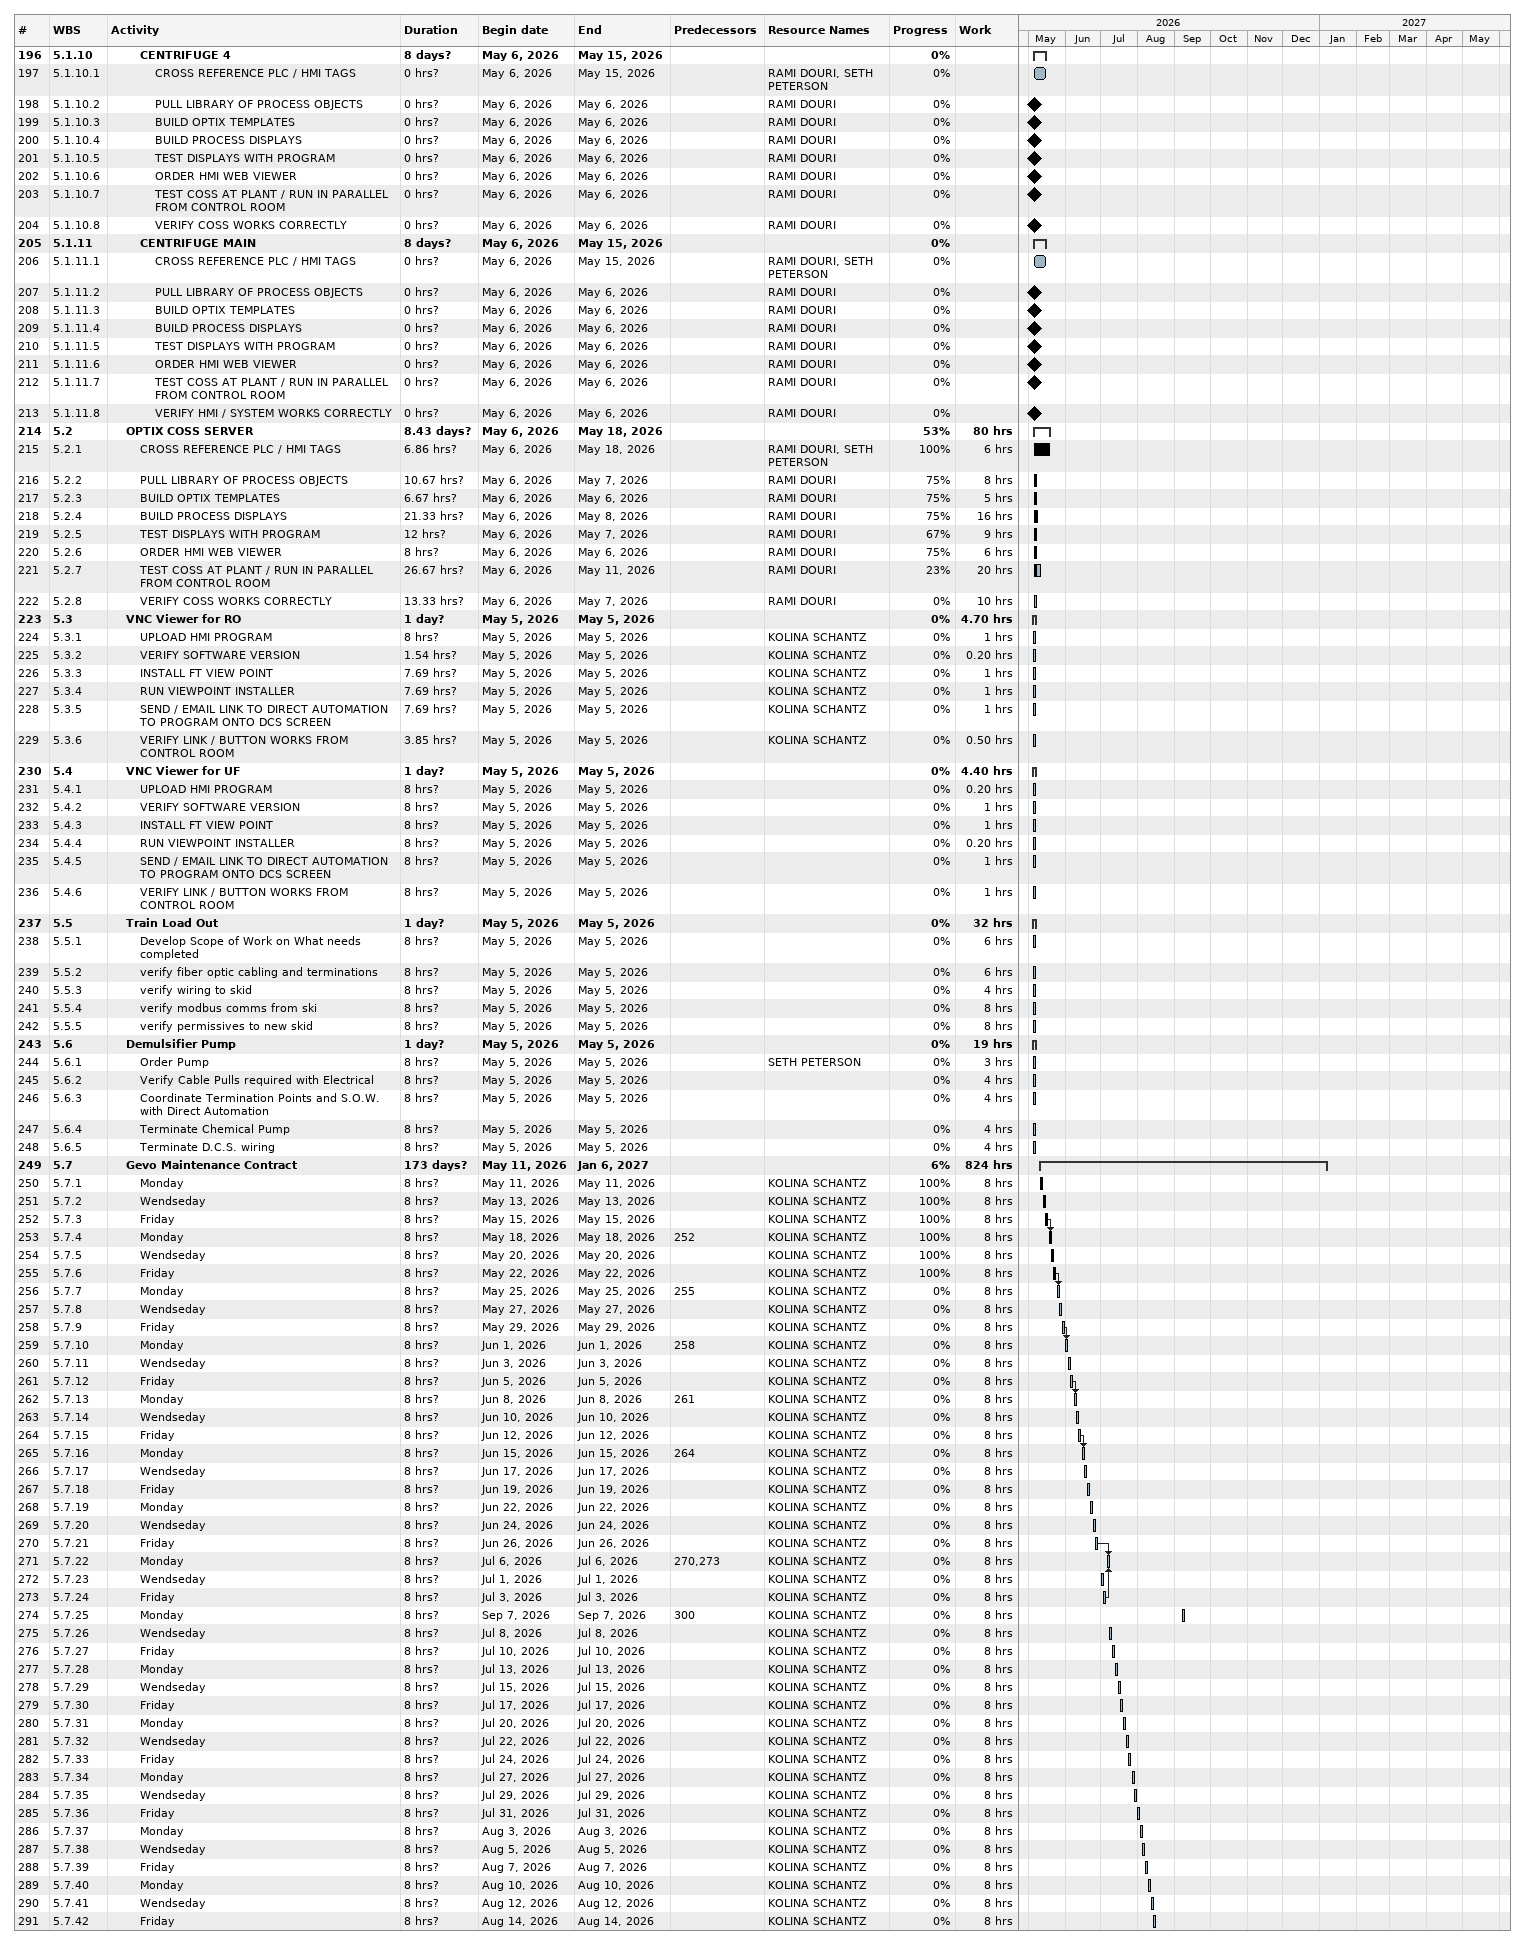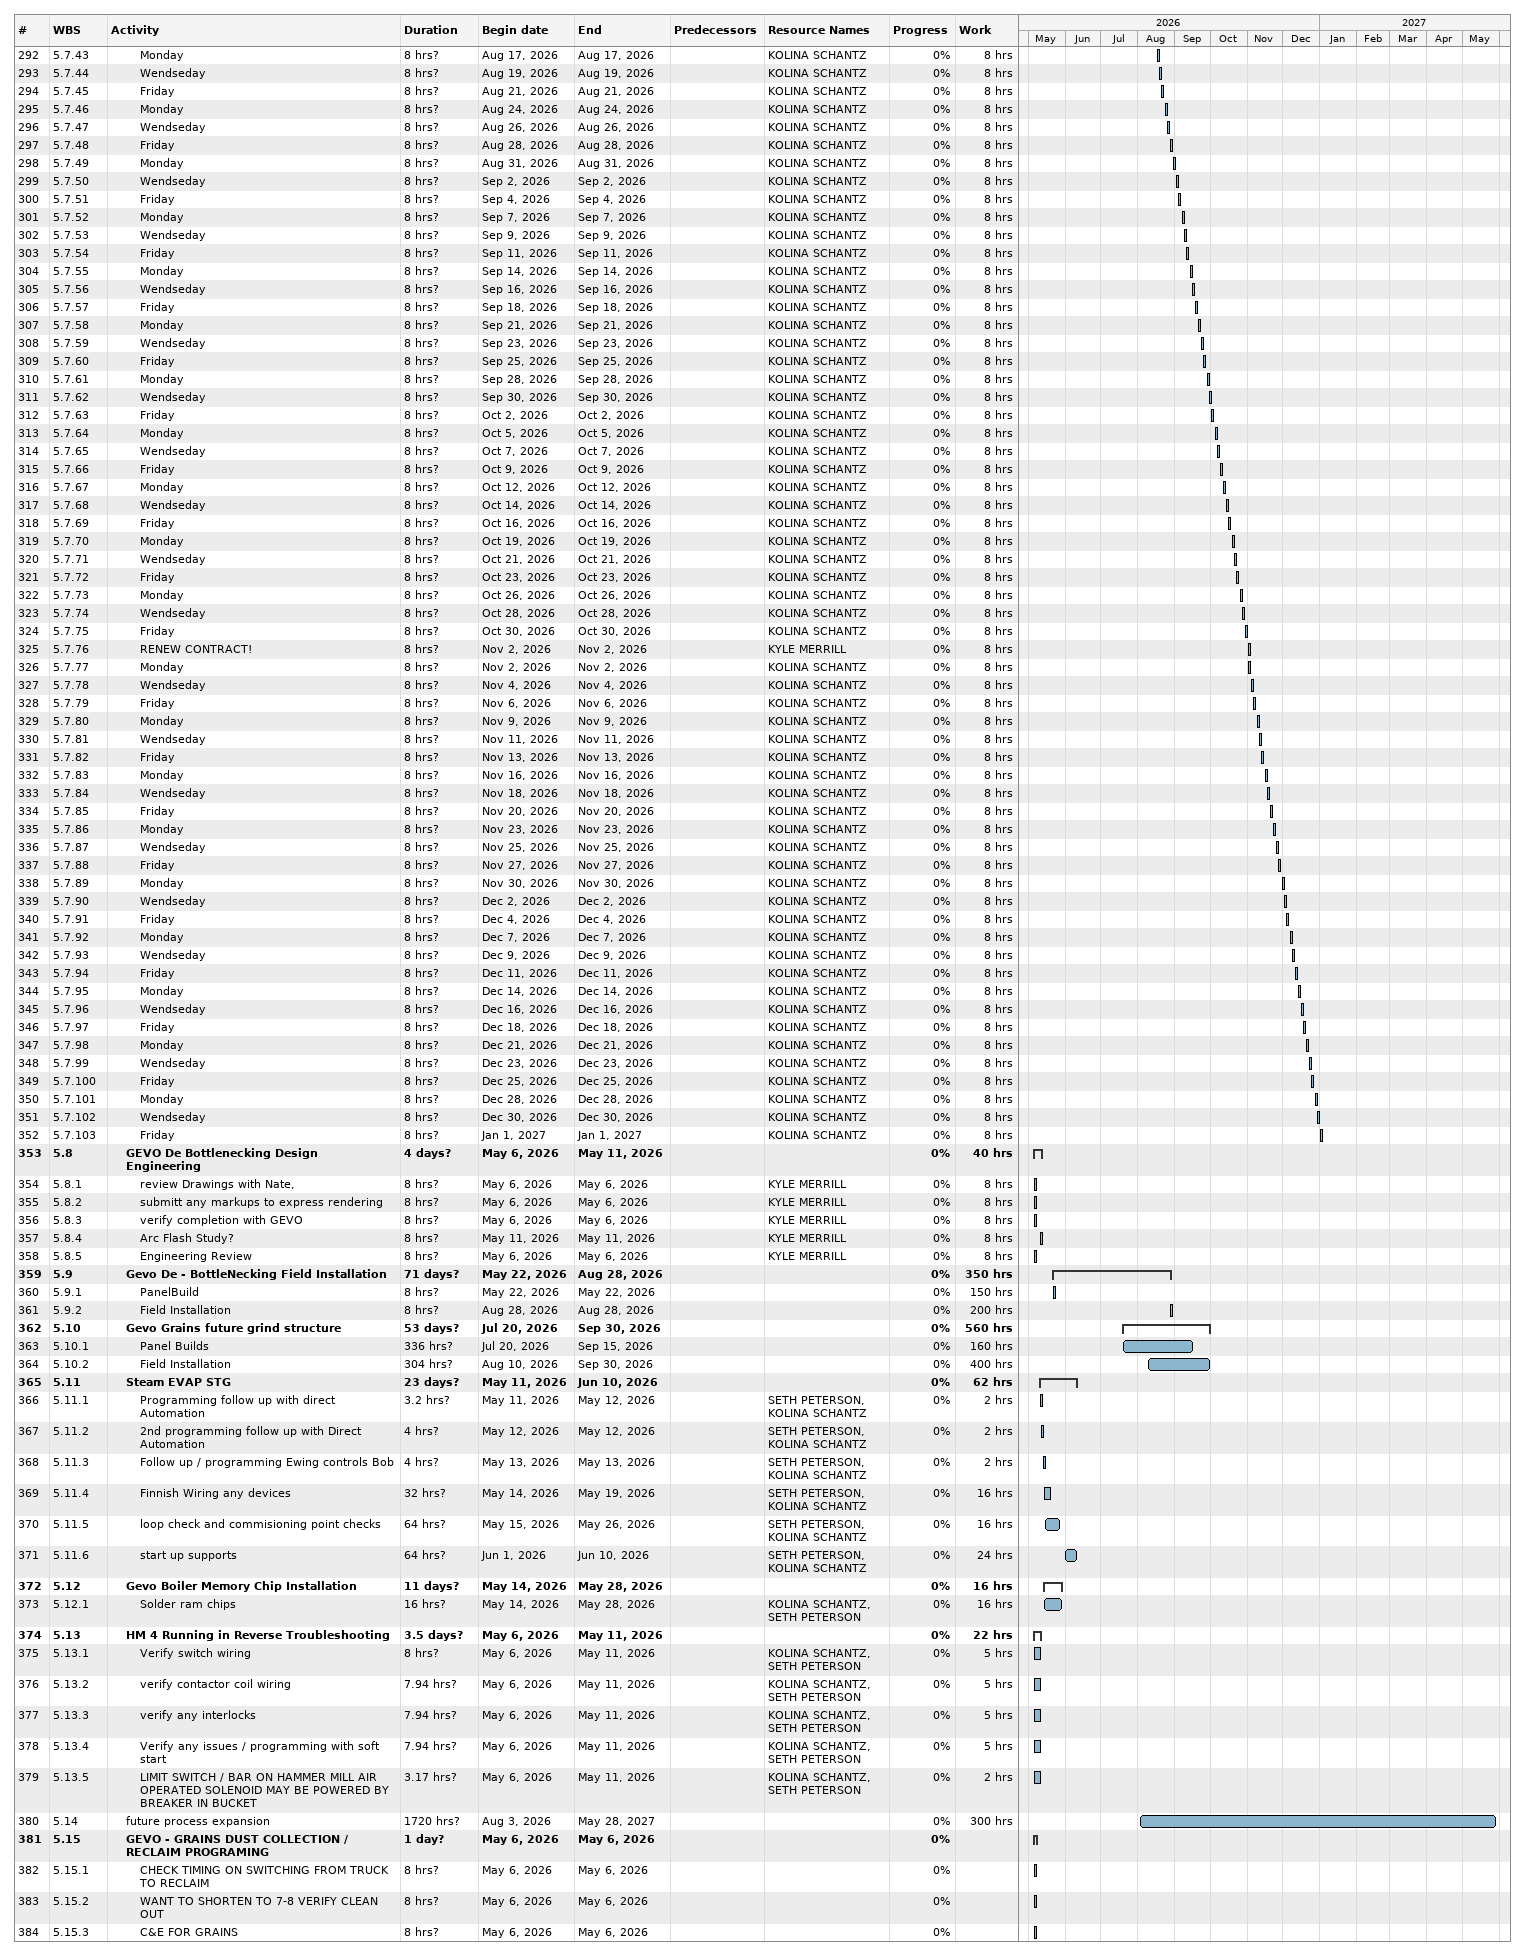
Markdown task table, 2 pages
| ID | WBS | Task | Duration | Start | Finish | Predecessors | Resources | % complete | Work (h) |
|---|---|---|---|---|---|---|---|---|---|
| 196 | 5.1.10 | **CENTRIFUGE 4** | 8d? | 2026-05-06 | 2026-05-15 |  |  | 0 |  |
| 197 | 5.1.10.1 | CROSS REFERENCE PLC / HMI TAGS | 0h? | 2026-05-06 | 2026-05-15 |  | RAMI DOURI, SETH PETERSON | 0 |  |
| 198 | 5.1.10.2 | PULL LIBRARY OF PROCESS OBJECTS | 0h? | 2026-05-06 | 2026-05-06 |  | RAMI DOURI | 0 |  |
| 199 | 5.1.10.3 | BUILD OPTIX TEMPLATES | 0h? | 2026-05-06 | 2026-05-06 |  | RAMI DOURI | 0 |  |
| 200 | 5.1.10.4 | BUILD PROCESS DISPLAYS | 0h? | 2026-05-06 | 2026-05-06 |  | RAMI DOURI | 0 |  |
| 201 | 5.1.10.5 | TEST DISPLAYS WITH PROGRAM | 0h? | 2026-05-06 | 2026-05-06 |  | RAMI DOURI | 0 |  |
| 202 | 5.1.10.6 | ORDER HMI WEB VIEWER | 0h? | 2026-05-06 | 2026-05-06 |  | RAMI DOURI | 0 |  |
| 203 | 5.1.10.7 | TEST COSS AT PLANT / RUN IN PARALLEL FROM CONTROL ROOM | 0h? | 2026-05-06 | 2026-05-06 |  | RAMI DOURI | 0 |  |
| 204 | 5.1.10.8 | VERIFY COSS WORKS CORRECTLY | 0h? | 2026-05-06 | 2026-05-06 |  | RAMI DOURI | 0 |  |
| 205 | 5.1.11 | **CENTRIFUGE MAIN** | 8d? | 2026-05-06 | 2026-05-15 |  |  | 0 |  |
| 206 | 5.1.11.1 | CROSS REFERENCE PLC / HMI TAGS | 0h? | 2026-05-06 | 2026-05-15 |  | RAMI DOURI, SETH PETERSON | 0 |  |
| 207 | 5.1.11.2 | PULL LIBRARY OF PROCESS OBJECTS | 0h? | 2026-05-06 | 2026-05-06 |  | RAMI DOURI | 0 |  |
| 208 | 5.1.11.3 | BUILD OPTIX TEMPLATES | 0h? | 2026-05-06 | 2026-05-06 |  | RAMI DOURI | 0 |  |
| 209 | 5.1.11.4 | BUILD PROCESS DISPLAYS | 0h? | 2026-05-06 | 2026-05-06 |  | RAMI DOURI | 0 |  |
| 210 | 5.1.11.5 | TEST DISPLAYS WITH PROGRAM | 0h? | 2026-05-06 | 2026-05-06 |  | RAMI DOURI | 0 |  |
| 211 | 5.1.11.6 | ORDER HMI WEB VIEWER | 0h? | 2026-05-06 | 2026-05-06 |  | RAMI DOURI | 0 |  |
| 212 | 5.1.11.7 | TEST COSS AT PLANT / RUN IN PARALLEL FROM CONTROL ROOM | 0h? | 2026-05-06 | 2026-05-06 |  | RAMI DOURI | 0 |  |
| 213 | 5.1.11.8 | VERIFY HMI / SYSTEM WORKS CORRECTLY | 0h? | 2026-05-06 | 2026-05-06 |  | RAMI DOURI | 0 |  |
| 214 | 5.2 | **OPTIX COSS SERVER** | 8.43d? | 2026-05-06 | 2026-05-18 |  |  | 53 | 80 |
| 215 | 5.2.1 | CROSS REFERENCE PLC / HMI TAGS | 6.86h? | 2026-05-06 | 2026-05-18 |  | RAMI DOURI, SETH PETERSON | 100 | 6 |
| 216 | 5.2.2 | PULL LIBRARY OF PROCESS OBJECTS | 10.67h? | 2026-05-06 | 2026-05-07 |  | RAMI DOURI | 75 | 8 |
| 217 | 5.2.3 | BUILD OPTIX TEMPLATES | 6.67h? | 2026-05-06 | 2026-05-06 |  | RAMI DOURI | 75 | 5 |
| 218 | 5.2.4 | BUILD PROCESS DISPLAYS | 21.33h? | 2026-05-06 | 2026-05-08 |  | RAMI DOURI | 75 | 16 |
| 219 | 5.2.5 | TEST DISPLAYS WITH PROGRAM | 12h? | 2026-05-06 | 2026-05-07 |  | RAMI DOURI | 67 | 9 |
| 220 | 5.2.6 | ORDER HMI WEB VIEWER | 8h? | 2026-05-06 | 2026-05-06 |  | RAMI DOURI | 75 | 6 |
| 221 | 5.2.7 | TEST COSS AT PLANT / RUN IN PARALLEL FROM CONTROL ROOM | 26.67h? | 2026-05-06 | 2026-05-11 |  | RAMI DOURI | 23 | 20 |
| 222 | 5.2.8 | VERIFY COSS WORKS CORRECTLY | 13.33h? | 2026-05-06 | 2026-05-07 |  | RAMI DOURI | 0 | 10 |
| 223 | 5.3 | **VNC Viewer for RO** | 1d? | 2026-05-05 | 2026-05-05 |  |  | 0 | 4.70 |
| 224 | 5.3.1 | UPLOAD HMI PROGRAM | 8h? | 2026-05-05 | 2026-05-05 |  | KOLINA SCHANTZ | 0 | 1 |
| 225 | 5.3.2 | VERIFY SOFTWARE VERSION | 1.54h? | 2026-05-05 | 2026-05-05 |  | KOLINA SCHANTZ | 0 | 0.20 |
| 226 | 5.3.3 | INSTALL FT VIEW POINT | 7.69h? | 2026-05-05 | 2026-05-05 |  | KOLINA SCHANTZ | 0 | 1 |
| 227 | 5.3.4 | RUN VIEWPOINT INSTALLER | 7.69h? | 2026-05-05 | 2026-05-05 |  | KOLINA SCHANTZ | 0 | 1 |
| 228 | 5.3.5 | SEND / EMAIL LINK TO DIRECT AUTOMATION TO PROGRAM ONTO DCS SCREEN | 7.69h? | 2026-05-05 | 2026-05-05 |  | KOLINA SCHANTZ | 0 | 1 |
| 229 | 5.3.6 | VERIFY LINK / BUTTON WORKS FROM CONTROL ROOM | 3.85h? | 2026-05-05 | 2026-05-05 |  | KOLINA SCHANTZ | 0 | 0.50 |
| 230 | 5.4 | **VNC Viewer for UF** | 1d? | 2026-05-05 | 2026-05-05 |  |  | 0 | 4.40 |
| 231 | 5.4.1 | UPLOAD HMI PROGRAM | 8h? | 2026-05-05 | 2026-05-05 |  |  | 0 | 0.20 |
| 232 | 5.4.2 | VERIFY SOFTWARE VERSION | 8h? | 2026-05-05 | 2026-05-05 |  |  | 0 | 1 |
| 233 | 5.4.3 | INSTALL FT VIEW POINT | 8h? | 2026-05-05 | 2026-05-05 |  |  | 0 | 1 |
| 234 | 5.4.4 | RUN VIEWPOINT INSTALLER | 8h? | 2026-05-05 | 2026-05-05 |  |  | 0 | 0.20 |
| 235 | 5.4.5 | SEND / EMAIL LINK TO DIRECT AUTOMATION TO PROGRAM ONTO DCS SCREEN | 8h? | 2026-05-05 | 2026-05-05 |  |  | 0 | 1 |
| 236 | 5.4.6 | VERIFY LINK / BUTTON WORKS FROM CONTROL ROOM | 8h? | 2026-05-05 | 2026-05-05 |  |  | 0 | 1 |
| 237 | 5.5 | **Train Load Out** | 1d? | 2026-05-05 | 2026-05-05 |  |  | 0 | 32 |
| 238 | 5.5.1 | Develop Scope of Work on What needs completed | 8h? | 2026-05-05 | 2026-05-05 |  |  | 0 | 6 |
| 239 | 5.5.2 | verify fiber optic cabling and terminations | 8h? | 2026-05-05 | 2026-05-05 |  |  | 0 | 6 |
| 240 | 5.5.3 | verify wiring to skid | 8h? | 2026-05-05 | 2026-05-05 |  |  | 0 | 4 |
| 241 | 5.5.4 | verify modbus comms from ski | 8h? | 2026-05-05 | 2026-05-05 |  |  | 0 | 8 |
| 242 | 5.5.5 | verify permissives to new skid | 8h? | 2026-05-05 | 2026-05-05 |  |  | 0 | 8 |
| 243 | 5.6 | **Demulsifier Pump** | 1d? | 2026-05-05 | 2026-05-05 |  |  | 0 | 19 |
| 244 | 5.6.1 | Order Pump | 8h? | 2026-05-05 | 2026-05-05 |  | SETH PETERSON | 0 | 3 |
| 245 | 5.6.2 | Verify Cable Pulls required with Electrical | 8h? | 2026-05-05 | 2026-05-05 |  |  | 0 | 4 |
| 246 | 5.6.3 | Coordinate Termination Points and S.O.W. with Direct Automation | 8h? | 2026-05-05 | 2026-05-05 |  |  | 0 | 4 |
| 247 | 5.6.4 | Terminate Chemical Pump | 8h? | 2026-05-05 | 2026-05-05 |  |  | 0 | 4 |
| 248 | 5.6.5 | Terminate D.C.S. wiring | 8h? | 2026-05-05 | 2026-05-05 |  |  | 0 | 4 |
| 249 | 5.7 | **Gevo Maintenance Contract** | 173d? | 2026-05-11 | 2027-01-06 |  |  | 6 | 824 |
| 250 | 5.7.1 | Monday | 8h? | 2026-05-11 | 2026-05-11 |  | KOLINA SCHANTZ | 100 | 8 |
| 251 | 5.7.2 | Wendseday | 8h? | 2026-05-13 | 2026-05-13 |  | KOLINA SCHANTZ | 100 | 8 |
| 252 | 5.7.3 | Friday | 8h? | 2026-05-15 | 2026-05-15 |  | KOLINA SCHANTZ | 100 | 8 |
| 253 | 5.7.4 | Monday | 8h? | 2026-05-18 | 2026-05-18 | 252 | KOLINA SCHANTZ | 100 | 8 |
| 254 | 5.7.5 | Wendseday | 8h? | 2026-05-20 | 2026-05-20 |  | KOLINA SCHANTZ | 100 | 8 |
| 255 | 5.7.6 | Friday | 8h? | 2026-05-22 | 2026-05-22 |  | KOLINA SCHANTZ | 100 | 8 |
| 256 | 5.7.7 | Monday | 8h? | 2026-05-25 | 2026-05-25 | 255 | KOLINA SCHANTZ | 0 | 8 |
| 257 | 5.7.8 | Wendseday | 8h? | 2026-05-27 | 2026-05-27 |  | KOLINA SCHANTZ | 0 | 8 |
| 258 | 5.7.9 | Friday | 8h? | 2026-05-29 | 2026-05-29 |  | KOLINA SCHANTZ | 0 | 8 |
| 259 | 5.7.10 | Monday | 8h? | 2026-06-01 | 2026-06-01 | 258 | KOLINA SCHANTZ | 0 | 8 |
| 260 | 5.7.11 | Wendseday | 8h? | 2026-06-03 | 2026-06-03 |  | KOLINA SCHANTZ | 0 | 8 |
| 261 | 5.7.12 | Friday | 8h? | 2026-06-05 | 2026-06-05 |  | KOLINA SCHANTZ | 0 | 8 |
| 262 | 5.7.13 | Monday | 8h? | 2026-06-08 | 2026-06-08 | 261 | KOLINA SCHANTZ | 0 | 8 |
| 263 | 5.7.14 | Wendseday | 8h? | 2026-06-10 | 2026-06-10 |  | KOLINA SCHANTZ | 0 | 8 |
| 264 | 5.7.15 | Friday | 8h? | 2026-06-12 | 2026-06-12 |  | KOLINA SCHANTZ | 0 | 8 |
| 265 | 5.7.16 | Monday | 8h? | 2026-06-15 | 2026-06-15 | 264 | KOLINA SCHANTZ | 0 | 8 |
| 266 | 5.7.17 | Wendseday | 8h? | 2026-06-17 | 2026-06-17 |  | KOLINA SCHANTZ | 0 | 8 |
| 267 | 5.7.18 | Friday | 8h? | 2026-06-19 | 2026-06-19 |  | KOLINA SCHANTZ | 0 | 8 |
| 268 | 5.7.19 | Monday | 8h? | 2026-06-22 | 2026-06-22 |  | KOLINA SCHANTZ | 0 | 8 |
| 269 | 5.7.20 | Wendseday | 8h? | 2026-06-24 | 2026-06-24 |  | KOLINA SCHANTZ | 0 | 8 |
| 270 | 5.7.21 | Friday | 8h? | 2026-06-26 | 2026-06-26 |  | KOLINA SCHANTZ | 0 | 8 |
| 271 | 5.7.22 | Monday | 8h? | 2026-07-06 | 2026-07-06 | 270, 273 | KOLINA SCHANTZ | 0 | 8 |
| 272 | 5.7.23 | Wendseday | 8h? | 2026-07-01 | 2026-07-01 |  | KOLINA SCHANTZ | 0 | 8 |
| 273 | 5.7.24 | Friday | 8h? | 2026-07-03 | 2026-07-03 |  | KOLINA SCHANTZ | 0 | 8 |
| 274 | 5.7.25 | Monday | 8h? | 2026-09-07 | 2026-09-07 | 300 | KOLINA SCHANTZ | 0 | 8 |
| 275 | 5.7.26 | Wendseday | 8h? | 2026-07-08 | 2026-07-08 |  | KOLINA SCHANTZ | 0 | 8 |
| 276 | 5.7.27 | Friday | 8h? | 2026-07-10 | 2026-07-10 |  | KOLINA SCHANTZ | 0 | 8 |
| 277 | 5.7.28 | Monday | 8h? | 2026-07-13 | 2026-07-13 |  | KOLINA SCHANTZ | 0 | 8 |
| 278 | 5.7.29 | Wendseday | 8h? | 2026-07-15 | 2026-07-15 |  | KOLINA SCHANTZ | 0 | 8 |
| 279 | 5.7.30 | Friday | 8h? | 2026-07-17 | 2026-07-17 |  | KOLINA SCHANTZ | 0 | 8 |
| 280 | 5.7.31 | Monday | 8h? | 2026-07-20 | 2026-07-20 |  | KOLINA SCHANTZ | 0 | 8 |
| 281 | 5.7.32 | Wendseday | 8h? | 2026-07-22 | 2026-07-22 |  | KOLINA SCHANTZ | 0 | 8 |
| 282 | 5.7.33 | Friday | 8h? | 2026-07-24 | 2026-07-24 |  | KOLINA SCHANTZ | 0 | 8 |
| 283 | 5.7.34 | Monday | 8h? | 2026-07-27 | 2026-07-27 |  | KOLINA SCHANTZ | 0 | 8 |
| 284 | 5.7.35 | Wendseday | 8h? | 2026-07-29 | 2026-07-29 |  | KOLINA SCHANTZ | 0 | 8 |
| 285 | 5.7.36 | Friday | 8h? | 2026-07-31 | 2026-07-31 |  | KOLINA SCHANTZ | 0 | 8 |
| 286 | 5.7.37 | Monday | 8h? | 2026-08-03 | 2026-08-03 |  | KOLINA SCHANTZ | 0 | 8 |
| 287 | 5.7.38 | Wendseday | 8h? | 2026-08-05 | 2026-08-05 |  | KOLINA SCHANTZ | 0 | 8 |
| 288 | 5.7.39 | Friday | 8h? | 2026-08-07 | 2026-08-07 |  | KOLINA SCHANTZ | 0 | 8 |
| 289 | 5.7.40 | Monday | 8h? | 2026-08-10 | 2026-08-10 |  | KOLINA SCHANTZ | 0 | 8 |
| 290 | 5.7.41 | Wendseday | 8h? | 2026-08-12 | 2026-08-12 |  | KOLINA SCHANTZ | 0 | 8 |
| 291 | 5.7.42 | Friday | 8h? | 2026-08-14 | 2026-08-14 |  | KOLINA SCHANTZ | 0 | 8 |
| 292 | 5.7.43 | Monday | 8h? | 2026-08-17 | 2026-08-17 |  | KOLINA SCHANTZ | 0 | 8 |
| 293 | 5.7.44 | Wendseday | 8h? | 2026-08-19 | 2026-08-19 |  | KOLINA SCHANTZ | 0 | 8 |
| 294 | 5.7.45 | Friday | 8h? | 2026-08-21 | 2026-08-21 |  | KOLINA SCHANTZ | 0 | 8 |
| 295 | 5.7.46 | Monday | 8h? | 2026-08-24 | 2026-08-24 |  | KOLINA SCHANTZ | 0 | 8 |
| 296 | 5.7.47 | Wendseday | 8h? | 2026-08-26 | 2026-08-26 |  | KOLINA SCHANTZ | 0 | 8 |
| 297 | 5.7.48 | Friday | 8h? | 2026-08-28 | 2026-08-28 |  | KOLINA SCHANTZ | 0 | 8 |
| 298 | 5.7.49 | Monday | 8h? | 2026-08-31 | 2026-08-31 |  | KOLINA SCHANTZ | 0 | 8 |
| 299 | 5.7.50 | Wendseday | 8h? | 2026-09-02 | 2026-09-02 |  | KOLINA SCHANTZ | 0 | 8 |
| 300 | 5.7.51 | Friday | 8h? | 2026-09-04 | 2026-09-04 |  | KOLINA SCHANTZ | 0 | 8 |
| 301 | 5.7.52 | Monday | 8h? | 2026-09-07 | 2026-09-07 |  | KOLINA SCHANTZ | 0 | 8 |
| 302 | 5.7.53 | Wendseday | 8h? | 2026-09-09 | 2026-09-09 |  | KOLINA SCHANTZ | 0 | 8 |
| 303 | 5.7.54 | Friday | 8h? | 2026-09-11 | 2026-09-11 |  | KOLINA SCHANTZ | 0 | 8 |
| 304 | 5.7.55 | Monday | 8h? | 2026-09-14 | 2026-09-14 |  | KOLINA SCHANTZ | 0 | 8 |
| 305 | 5.7.56 | Wendseday | 8h? | 2026-09-16 | 2026-09-16 |  | KOLINA SCHANTZ | 0 | 8 |
| 306 | 5.7.57 | Friday | 8h? | 2026-09-18 | 2026-09-18 |  | KOLINA SCHANTZ | 0 | 8 |
| 307 | 5.7.58 | Monday | 8h? | 2026-09-21 | 2026-09-21 |  | KOLINA SCHANTZ | 0 | 8 |
| 308 | 5.7.59 | Wendseday | 8h? | 2026-09-23 | 2026-09-23 |  | KOLINA SCHANTZ | 0 | 8 |
| 309 | 5.7.60 | Friday | 8h? | 2026-09-25 | 2026-09-25 |  | KOLINA SCHANTZ | 0 | 8 |
| 310 | 5.7.61 | Monday | 8h? | 2026-09-28 | 2026-09-28 |  | KOLINA SCHANTZ | 0 | 8 |
| 311 | 5.7.62 | Wendseday | 8h? | 2026-09-30 | 2026-09-30 |  | KOLINA SCHANTZ | 0 | 8 |
| 312 | 5.7.63 | Friday | 8h? | 2026-10-02 | 2026-10-02 |  | KOLINA SCHANTZ | 0 | 8 |
| 313 | 5.7.64 | Monday | 8h? | 2026-10-05 | 2026-10-05 |  | KOLINA SCHANTZ | 0 | 8 |
| 314 | 5.7.65 | Wendseday | 8h? | 2026-10-07 | 2026-10-07 |  | KOLINA SCHANTZ | 0 | 8 |
| 315 | 5.7.66 | Friday | 8h? | 2026-10-09 | 2026-10-09 |  | KOLINA SCHANTZ | 0 | 8 |
| 316 | 5.7.67 | Monday | 8h? | 2026-10-12 | 2026-10-12 |  | KOLINA SCHANTZ | 0 | 8 |
| 317 | 5.7.68 | Wendseday | 8h? | 2026-10-14 | 2026-10-14 |  | KOLINA SCHANTZ | 0 | 8 |
| 318 | 5.7.69 | Friday | 8h? | 2026-10-16 | 2026-10-16 |  | KOLINA SCHANTZ | 0 | 8 |
| 319 | 5.7.70 | Monday | 8h? | 2026-10-19 | 2026-10-19 |  | KOLINA SCHANTZ | 0 | 8 |
| 320 | 5.7.71 | Wendseday | 8h? | 2026-10-21 | 2026-10-21 |  | KOLINA SCHANTZ | 0 | 8 |
| 321 | 5.7.72 | Friday | 8h? | 2026-10-23 | 2026-10-23 |  | KOLINA SCHANTZ | 0 | 8 |
| 322 | 5.7.73 | Monday | 8h? | 2026-10-26 | 2026-10-26 |  | KOLINA SCHANTZ | 0 | 8 |
| 323 | 5.7.74 | Wendseday | 8h? | 2026-10-28 | 2026-10-28 |  | KOLINA SCHANTZ | 0 | 8 |
| 324 | 5.7.75 | Friday | 8h? | 2026-10-30 | 2026-10-30 |  | KOLINA SCHANTZ | 0 | 8 |
| 325 | 5.7.76 | RENEW CONTRACT! | 8h? | 2026-11-02 | 2026-11-02 |  | KYLE MERRILL | 0 | 8 |
| 326 | 5.7.77 | Monday | 8h? | 2026-11-02 | 2026-11-02 |  | KOLINA SCHANTZ | 0 | 8 |
| 327 | 5.7.78 | Wendseday | 8h? | 2026-11-04 | 2026-11-04 |  | KOLINA SCHANTZ | 0 | 8 |
| 328 | 5.7.79 | Friday | 8h? | 2026-11-06 | 2026-11-06 |  | KOLINA SCHANTZ | 0 | 8 |
| 329 | 5.7.80 | Monday | 8h? | 2026-11-09 | 2026-11-09 |  | KOLINA SCHANTZ | 0 | 8 |
| 330 | 5.7.81 | Wendseday | 8h? | 2026-11-11 | 2026-11-11 |  | KOLINA SCHANTZ | 0 | 8 |
| 331 | 5.7.82 | Friday | 8h? | 2026-11-13 | 2026-11-13 |  | KOLINA SCHANTZ | 0 | 8 |
| 332 | 5.7.83 | Monday | 8h? | 2026-11-16 | 2026-11-16 |  | KOLINA SCHANTZ | 0 | 8 |
| 333 | 5.7.84 | Wendseday | 8h? | 2026-11-18 | 2026-11-18 |  | KOLINA SCHANTZ | 0 | 8 |
| 334 | 5.7.85 | Friday | 8h? | 2026-11-20 | 2026-11-20 |  | KOLINA SCHANTZ | 0 | 8 |
| 335 | 5.7.86 | Monday | 8h? | 2026-11-23 | 2026-11-23 |  | KOLINA SCHANTZ | 0 | 8 |
| 336 | 5.7.87 | Wendseday | 8h? | 2026-11-25 | 2026-11-25 |  | KOLINA SCHANTZ | 0 | 8 |
| 337 | 5.7.88 | Friday | 8h? | 2026-11-27 | 2026-11-27 |  | KOLINA SCHANTZ | 0 | 8 |
| 338 | 5.7.89 | Monday | 8h? | 2026-11-30 | 2026-11-30 |  | KOLINA SCHANTZ | 0 | 8 |
| 339 | 5.7.90 | Wendseday | 8h? | 2026-12-02 | 2026-12-02 |  | KOLINA SCHANTZ | 0 | 8 |
| 340 | 5.7.91 | Friday | 8h? | 2026-12-04 | 2026-12-04 |  | KOLINA SCHANTZ | 0 | 8 |
| 341 | 5.7.92 | Monday | 8h? | 2026-12-07 | 2026-12-07 |  | KOLINA SCHANTZ | 0 | 8 |
| 342 | 5.7.93 | Wendseday | 8h? | 2026-12-09 | 2026-12-09 |  | KOLINA SCHANTZ | 0 | 8 |
| 343 | 5.7.94 | Friday | 8h? | 2026-12-11 | 2026-12-11 |  | KOLINA SCHANTZ | 0 | 8 |
| 344 | 5.7.95 | Monday | 8h? | 2026-12-14 | 2026-12-14 |  | KOLINA SCHANTZ | 0 | 8 |
| 345 | 5.7.96 | Wendseday | 8h? | 2026-12-16 | 2026-12-16 |  | KOLINA SCHANTZ | 0 | 8 |
| 346 | 5.7.97 | Friday | 8h? | 2026-12-18 | 2026-12-18 |  | KOLINA SCHANTZ | 0 | 8 |
| 347 | 5.7.98 | Monday | 8h? | 2026-12-21 | 2026-12-21 |  | KOLINA SCHANTZ | 0 | 8 |
| 348 | 5.7.99 | Wendseday | 8h? | 2026-12-23 | 2026-12-23 |  | KOLINA SCHANTZ | 0 | 8 |
| 349 | 5.7.100 | Friday | 8h? | 2026-12-25 | 2026-12-25 |  | KOLINA SCHANTZ | 0 | 8 |
| 350 | 5.7.101 | Monday | 8h? | 2026-12-28 | 2026-12-28 |  | KOLINA SCHANTZ | 0 | 8 |
| 351 | 5.7.102 | Wendseday | 8h? | 2026-12-30 | 2026-12-30 |  | KOLINA SCHANTZ | 0 | 8 |
| 352 | 5.7.103 | Friday | 8h? | 2027-01-01 | 2027-01-01 |  | KOLINA SCHANTZ | 0 | 8 |
| 353 | 5.8 | **GEVO De Bottlenecking Design Engineering** | 4d? | 2026-05-06 | 2026-05-11 |  |  | 0 | 40 |
| 354 | 5.8.1 | review Drawings with Nate, | 8h? | 2026-05-06 | 2026-05-06 |  | KYLE MERRILL | 0 | 8 |
| 355 | 5.8.2 | submitt any markups to express rendering | 8h? | 2026-05-06 | 2026-05-06 |  | KYLE MERRILL | 0 | 8 |
| 356 | 5.8.3 | verify completion with GEVO | 8h? | 2026-05-06 | 2026-05-06 |  | KYLE MERRILL | 0 | 8 |
| 357 | 5.8.4 | Arc Flash Study? | 8h? | 2026-05-11 | 2026-05-11 |  | KYLE MERRILL | 0 | 8 |
| 358 | 5.8.5 | Engineering Review | 8h? | 2026-05-06 | 2026-05-06 |  | KYLE MERRILL | 0 | 8 |
| 359 | 5.9 | **Gevo De - BottleNecking Field Installation** | 71d? | 2026-05-22 | 2026-08-28 |  |  | 0 | 350 |
| 360 | 5.9.1 | PanelBuild | 8h? | 2026-05-22 | 2026-05-22 |  |  | 0 | 150 |
| 361 | 5.9.2 | Field Installation | 8h? | 2026-08-28 | 2026-08-28 |  |  | 0 | 200 |
| 362 | 5.10 | **Gevo Grains future grind structure** | 53d? | 2026-07-20 | 2026-09-30 |  |  | 0 | 560 |
| 363 | 5.10.1 | Panel Builds | 336h? | 2026-07-20 | 2026-09-15 |  |  | 0 | 160 |
| 364 | 5.10.2 | Field Installation | 304h? | 2026-08-10 | 2026-09-30 |  |  | 0 | 400 |
| 365 | 5.11 | **Steam EVAP STG** | 23d? | 2026-05-11 | 2026-06-10 |  |  | 0 | 62 |
| 366 | 5.11.1 | Programming follow up with direct Automation | 3.2h? | 2026-05-11 | 2026-05-12 |  | SETH PETERSON, KOLINA SCHANTZ | 0 | 2 |
| 367 | 5.11.2 | 2nd programming follow up with Direct Automation | 4h? | 2026-05-12 | 2026-05-12 |  | SETH PETERSON, KOLINA SCHANTZ | 0 | 2 |
| 368 | 5.11.3 | Follow up / programming Ewing controls Bob | 4h? | 2026-05-13 | 2026-05-13 |  | SETH PETERSON, KOLINA SCHANTZ | 0 | 2 |
| 369 | 5.11.4 | Finnish Wiring any devices | 32h? | 2026-05-14 | 2026-05-19 |  | SETH PETERSON, KOLINA SCHANTZ | 0 | 16 |
| 370 | 5.11.5 | loop check and commisioning point checks | 64h? | 2026-05-15 | 2026-05-26 |  | SETH PETERSON, KOLINA SCHANTZ | 0 | 16 |
| 371 | 5.11.6 | start up supports | 64h? | 2026-06-01 | 2026-06-10 |  | SETH PETERSON, KOLINA SCHANTZ | 0 | 24 |
| 372 | 5.12 | **Gevo Boiler Memory Chip Installation** | 11d? | 2026-05-14 | 2026-05-28 |  |  | 0 | 16 |
| 373 | 5.12.1 | Solder ram chips | 16h? | 2026-05-14 | 2026-05-28 |  | KOLINA SCHANTZ, SETH PETERSON | 0 | 16 |
| 374 | 5.13 | **HM 4 Running in Reverse Troubleshooting** | 3.5d? | 2026-05-06 | 2026-05-11 |  |  | 0 | 22 |
| 375 | 5.13.1 | Verify switch wiring | 8h? | 2026-05-06 | 2026-05-11 |  | KOLINA SCHANTZ, SETH PETERSON | 0 | 5 |
| 376 | 5.13.2 | verify contactor coil wiring | 7.94h? | 2026-05-06 | 2026-05-11 |  | KOLINA SCHANTZ, SETH PETERSON | 0 | 5 |
| 377 | 5.13.3 | verify any interlocks | 7.94h? | 2026-05-06 | 2026-05-11 |  | KOLINA SCHANTZ, SETH PETERSON | 0 | 5 |
| 378 | 5.13.4 | Verify any issues / programming with soft start | 7.94h? | 2026-05-06 | 2026-05-11 |  | KOLINA SCHANTZ, SETH PETERSON | 0 | 5 |
| 379 | 5.13.5 | LIMIT SWITCH / BAR ON HAMMER MILL AIR OPERATED SOLENOID MAY BE POWERED BY BREAKER IN BUCKET | 3.17h? | 2026-05-06 | 2026-05-11 |  | KOLINA SCHANTZ, SETH PETERSON | 0 | 2 |
| 380 | 5.14 | future process expansion | 1720h? | 2026-08-03 | 2027-05-28 |  |  | 0 | 300 |
| 381 | 5.15 | **GEVO - GRAINS DUST COLLECTION / RECLAIM PROGRAMING** | 1d? | 2026-05-06 | 2026-05-06 |  |  | 0 |  |
| 382 | 5.15.1 | CHECK TIMING ON SWITCHING FROM TRUCK TO RECLAIM | 8h? | 2026-05-06 | 2026-05-06 |  |  | 0 |  |
| 383 | 5.15.2 | WANT TO SHORTEN TO 7-8 VERIFY CLEAN OUT | 8h? | 2026-05-06 | 2026-05-06 |  |  | 0 |  |
| 384 | 5.15.3 | C&E FOR GRAINS | 8h? | 2026-05-06 | 2026-05-06 |  |  | 0 |  |
